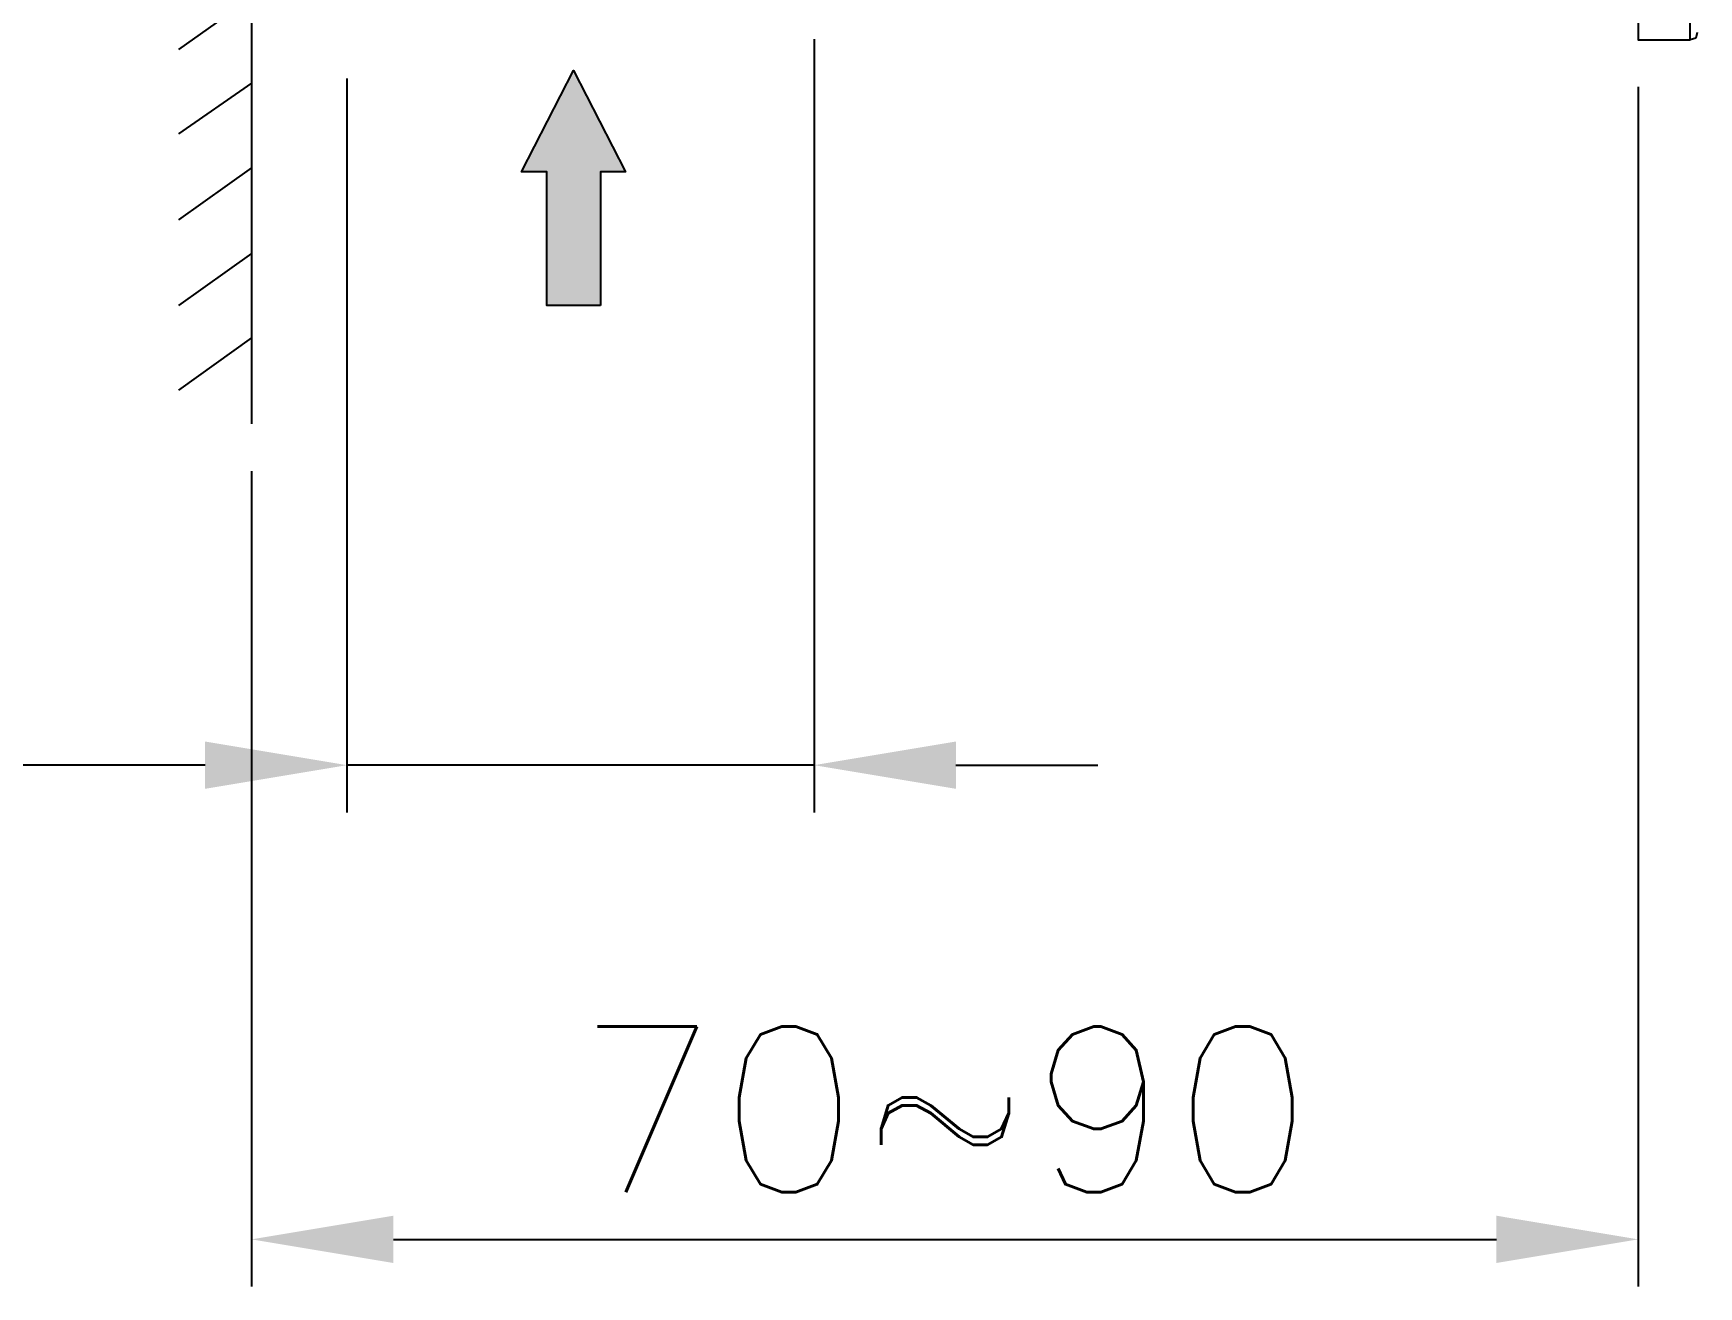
# Model space of a CAD drawing. Extents: x -1585 to -1165, y -4178 to -3881.
# Drawn here: x -1341.47 to -1306.24, y -4079.43 to -4052.93 of the extents above; entities that cross this region are included whole.
import ezdxf

# ---------------------------------------------------------------- set-up
doc = ezdxf.new("R2010")
doc.units = 0
doc.header["$LTSCALE"] = 7
doc.layers.add('DIM', color=2, linetype='CONTINUOUS')
doc.layers.add('DWG', color=7, linetype='CONTINUOUS')
doc.styles.add('GHS', font='ROMANS.shx', dxfattribs={"bigfont": 'GHS.shx'})

msp = doc.modelspace()

# ---------------------------------------------------------------- linework, layer by layer
at = {"layer": 'DIM', "ltscale": 0.6}
for p, q in [((-1324.951, -4053.056), (-1324.951, -4069.406)), ((-1334.834, -4053.889), (-1334.834, -4069.406)), ((-1307.518, -4054.068), (-1307.518, -4079.431)), ((-1336.851, -4062.19), (-1336.851, -4079.431)), ((-1337.834, -4068.406), (-1363.501, -4068.406)), ((-1324.951, -4068.406), (-1334.834, -4068.406)), ((-1321.951, -4068.406), (-1318.951, -4068.406)), ((-1333.851, -4078.431), (-1310.518, -4078.431))]:
    msp.add_line(p, q, dxfattribs=at)
for points in [[(-1337.834, -4067.906), (-1337.834, -4068.906), (-1334.834, -4068.406)], [(-1321.951, -4067.906), (-1321.951, -4068.906), (-1324.951, -4068.406)], [(-1333.851, -4077.931), (-1333.851, -4078.931), (-1336.851, -4078.431)], [(-1310.518, -4077.931), (-1310.518, -4078.931), (-1307.518, -4078.431)]]:
    msp.add_solid(points, dxfattribs=at)
at = {"layer": 'DWG'}
for points in [[(-1336.851, -4012.548), (-1336.851, -4061.19)], [(-1306.268, -4052.919), (-1306.298, -4053.038), (-1306.417, -4053.068), (-1306.417, -4051.491), (-1306.239, -4051.491), (-1306.239, -4022.961), (-1306.417, -4022.961), (-1306.417, -4051.491), (-1307.518, -4051.491), (-1307.518, -4053.068), (-1306.417, -4053.068)], [(-1336.851, -4052.175), (-1338.398, -4053.276)], [(-1336.851, -4053.99), (-1338.398, -4055.061)], [(-1336.851, -4055.775), (-1338.398, -4056.876)], [(-1336.851, -4057.59), (-1338.398, -4058.691)], [(-1336.851, -4059.375), (-1338.398, -4060.476)]]:
    msp.add_lwpolyline(points, dxfattribs=at)
msp.add_lwpolyline([(-1329.473, -4058.691), (-1330.604, -4058.691), (-1330.604, -4055.864), (-1331.139, -4055.864), (-1330.039, -4053.722), (-1328.938, -4055.864), (-1329.473, -4055.864)], close=True, dxfattribs=at)
for points in [[(-1330.039, -4053.722), (-1328.938, -4055.864), (-1331.139, -4055.864)], [(-1330.604, -4055.864), (-1329.473, -4058.691), (-1330.604, -4058.691)], [(-1330.604, -4055.864), (-1329.473, -4055.864), (-1329.473, -4058.691)]]:
    msp.add_solid(points, dxfattribs=at)

# ---------------------------------------------------------------- texts
at = {"layer": 'DIM', "ltscale": 0.6, "insert": (-1322.185, -4075.681), "char_height": 3.5, "attachment_point": 5, "style": 'GHS'}
msp.add_mtext('\\A1;70~90', dxfattribs=at)

doc.saveas('drawing.dxf')
